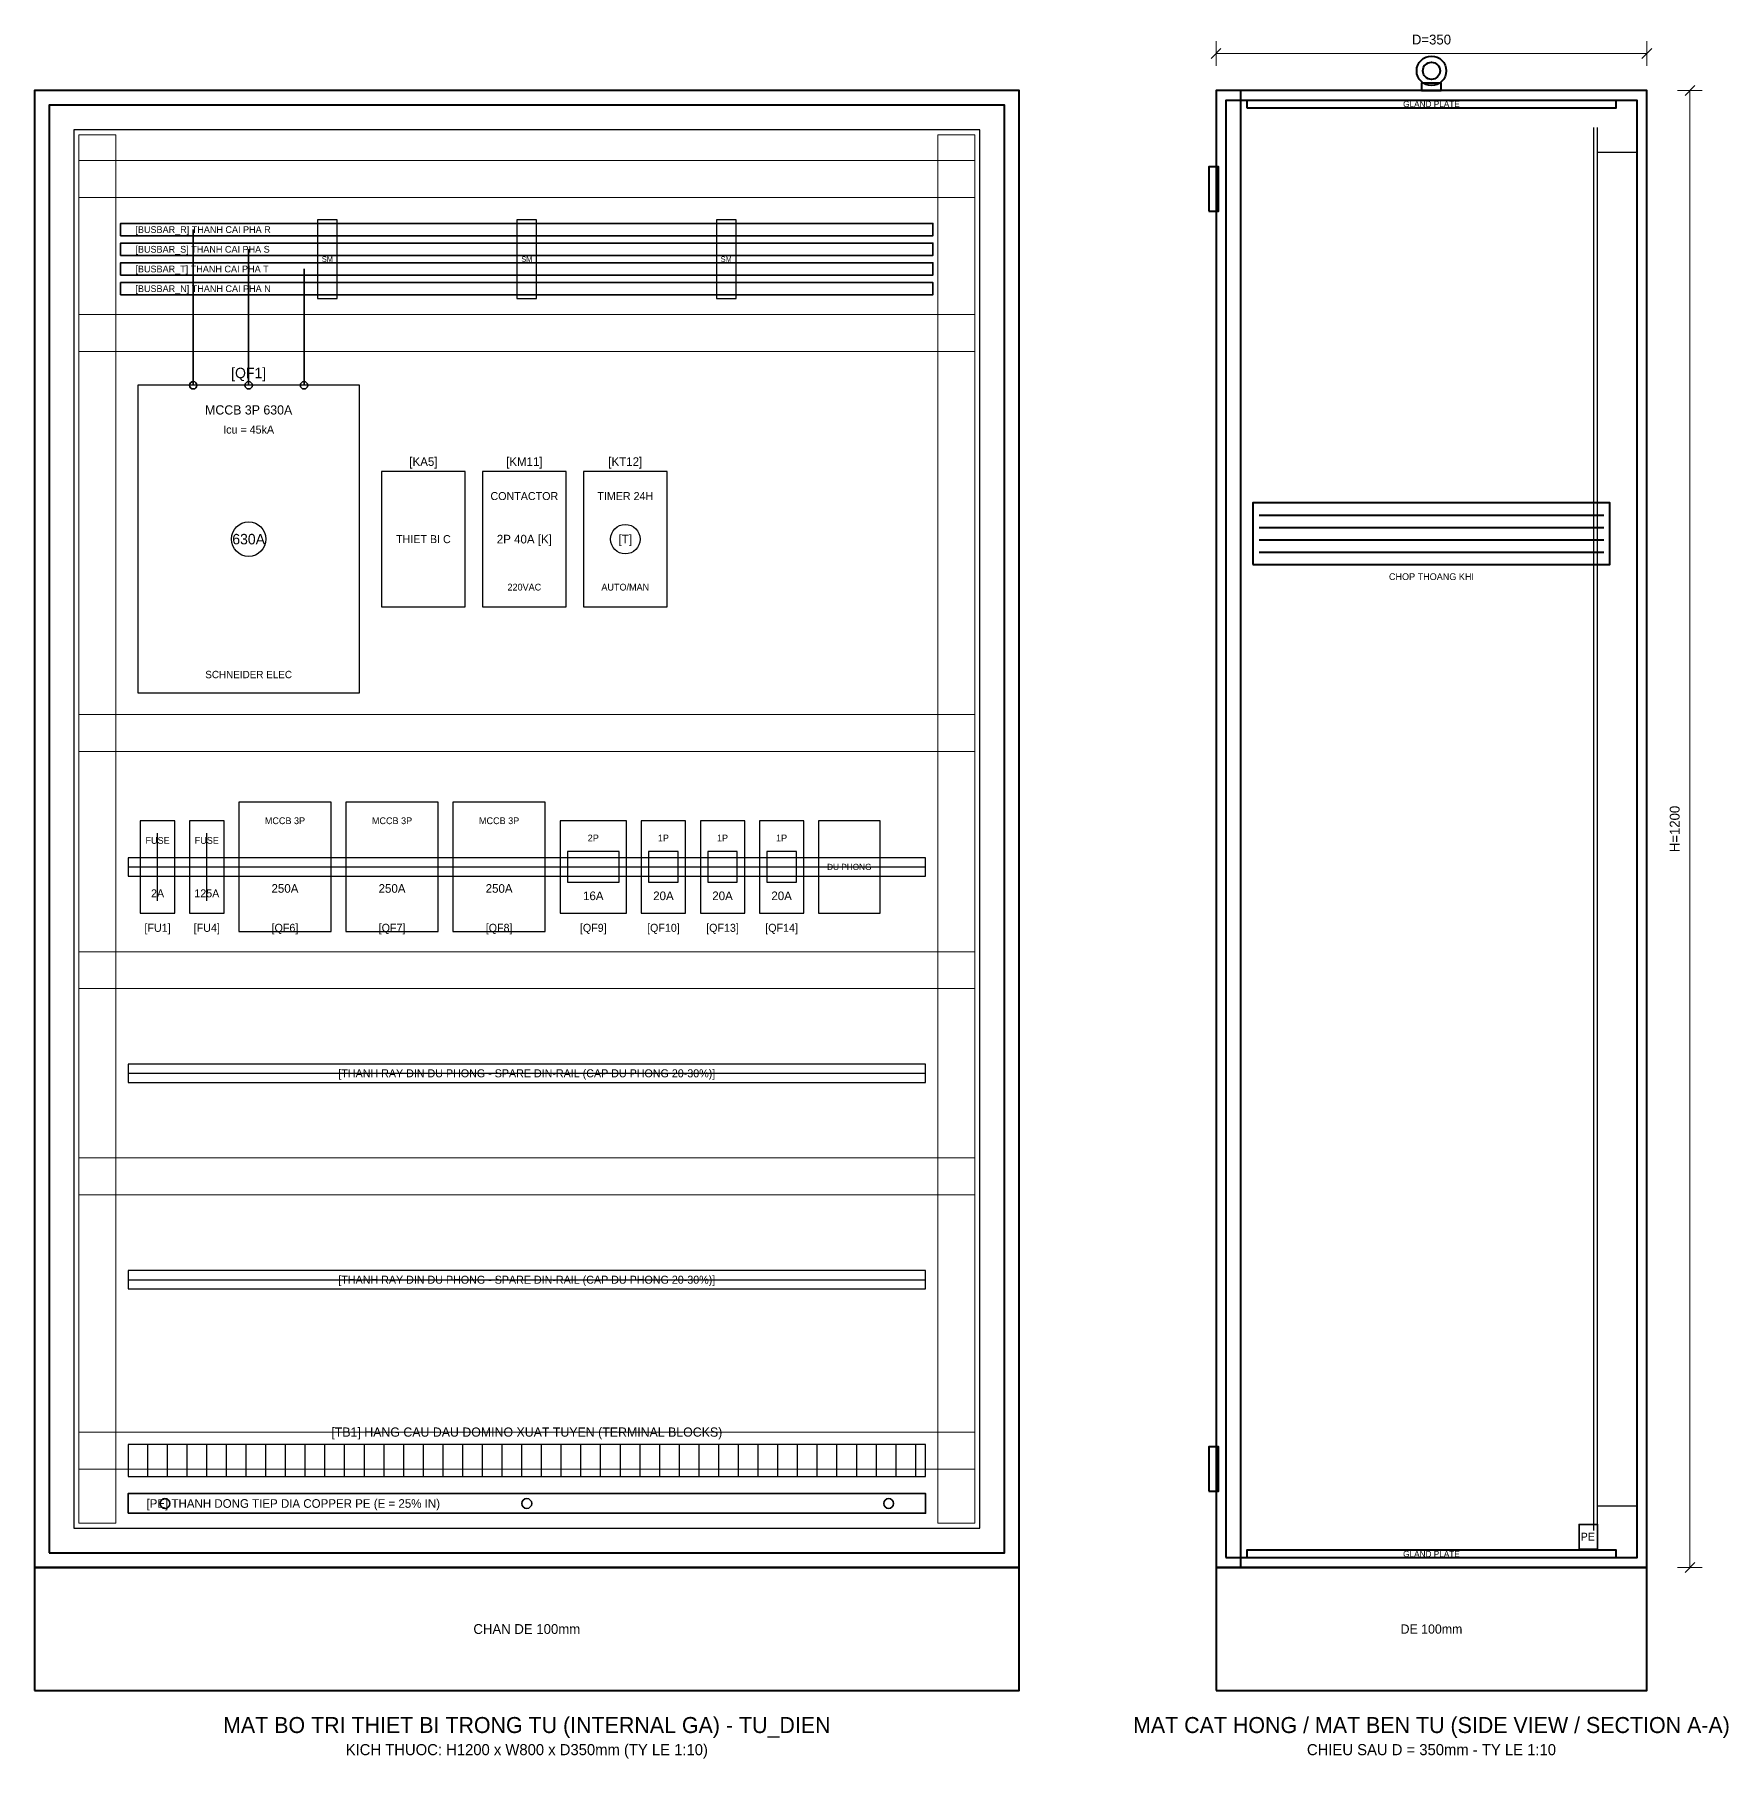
# Model space of a CAD drawing. Header units: metres. Extents: x 48 to 4640, y 45 to 1446.
# Drawn here: x 2020 to 3396, y 45 to 1446 of the extents above; entities that cross this region are included whole.
import ezdxf
from ezdxf.enums import TextEntityAlignment as Align

# ---------------------------------------------------------------- set-up
doc = ezdxf.new("R2010")
doc.units = ezdxf.units.M
for name, color, linetype, lineweight in [('0_COPPER', 3, 'Continuous', 35), ('0_DEVICES', 7, 'Continuous', 30), ('0_DIM', 1, 'Continuous', 15), ('0_DUCTS', 8, 'Continuous', 18), ('0_FRAME', 6, 'Continuous', 40), ('0_PLATE', 4, 'Continuous', 25), ('0_TEXT', 7, 'Continuous', 20), ('0_TEXT_TITLE', 3, 'Continuous', 30)]:
    doc.layers.add(name, color=color, linetype=linetype, lineweight=lineweight)

msp = doc.modelspace()

# ---------------------------------------------------------------- linework, layer by layer
at = {"layer": '0_COPPER', "color": 1}
msp.add_line((2149, 1160.5), (2149, 1287), dxfattribs=at)
at = {"layer": '0_COPPER', "color": 2}
msp.add_line((2194, 1160.5), (2194, 1271), dxfattribs=at)
at = {"layer": '0_COPPER', "color": 3}
msp.add_line((2239, 1160.5), (2239, 1255), dxfattribs=at)
at = {"layer": '0_COPPER', "color": 1}
msp.add_lwpolyline([(2090, 1282), (2750, 1282), (2750, 1292), (2090, 1292), (2090, 1282)], close=True, dxfattribs=at)
at = {"layer": '0_COPPER', "color": 2}
msp.add_lwpolyline([(2090, 1266), (2750, 1266), (2750, 1276), (2090, 1276), (2090, 1266)], close=True, dxfattribs=at)
at = {"layer": '0_COPPER', "color": 5}
msp.add_lwpolyline([(2090, 1250), (2750, 1250), (2750, 1260), (2090, 1260), (2090, 1250)], close=True, dxfattribs=at)
at = {"layer": '0_COPPER', "color": 4}
msp.add_lwpolyline([(2090, 1234), (2750, 1234), (2750, 1244), (2090, 1244), (2090, 1234)], close=True, dxfattribs=at)
at = {"layer": '0_COPPER', "color": 3}
for points in [[(2096, 244), (2744, 244), (2744, 260), (2096, 260), (2096, 244)], [(3275, 215), (3290, 215), (3290, 235), (3275, 235), (3275, 215)]]:
    msp.add_lwpolyline(points, close=True, dxfattribs=at)
at = {"layer": '0_COPPER', "color": 1}
msp.add_circle((2149, 1160.5), 3, dxfattribs=at)
at = {"layer": '0_COPPER', "color": 2}
msp.add_circle((2194, 1160.5), 3, dxfattribs=at)
at = {"layer": '0_COPPER', "color": 3}
for centre, radius in [((2239, 1160.5), 3), ((2126, 252), 4), ((2420, 252), 4), ((2714, 252), 4)]:
    msp.add_circle(centre, radius, dxfattribs=at)
at = {"layer": '0_DEVICES'}
for p, q in [((2120, 741.7), (2120, 796.7)), ((2160, 741.7), (2160, 796.7)), ((2112, 274), (2112, 300)), ((2128, 274), (2128, 300)), ((2144, 274), (2144, 300)), ((2160, 274), (2160, 300)), ((2176, 274), (2176, 300)), ((2192, 274), (2192, 300)), ((2208, 274), (2208, 300)), ((2224, 274), (2224, 300)), ((2240, 274), (2240, 300)), ((2256, 274), (2256, 300)), ((2272, 274), (2272, 300)), ((2288, 274), (2288, 300)), ((2304, 274), (2304, 300)), ((2320, 274), (2320, 300)), ((2336, 274), (2336, 300)), ((2352, 274), (2352, 300)), ((2368, 274), (2368, 300)), ((2384, 274), (2384, 300)), ((2400, 274), (2400, 300)), ((2416, 274), (2416, 300)), ((2432, 274), (2432, 300)), ((2448, 274), (2448, 300)), ((2464, 274), (2464, 300)), ((2480, 274), (2480, 300)), ((2496, 274), (2496, 300)), ((2512, 274), (2512, 300)), ((2528, 274), (2528, 300)), ((2544, 274), (2544, 300)), ((2560, 274), (2560, 300)), ((2576, 274), (2576, 300)), ((2592, 274), (2592, 300)), ((2608, 274), (2608, 300)), ((2624, 274), (2624, 300)), ((2640, 274), (2640, 300)), ((2656, 274), (2656, 300)), ((2672, 274), (2672, 300)), ((2688, 274), (2688, 300)), ((2704, 274), (2704, 300)), ((2720, 274), (2720, 300)), ((2736, 274), (2736, 300))]:
    msp.add_line(p, q, dxfattribs=at)
for points in [[(2104, 910.5), (2284, 910.5), (2284, 1160.5), (2104, 1160.5), (2104, 910.5)], [(2302, 980.5), (2370, 980.5), (2370, 1090.5), (2302, 1090.5), (2302, 980.5)], [(2384, 980.5), (2452, 980.5), (2452, 1090.5), (2384, 1090.5), (2384, 980.5)], [(2466, 980.5), (2534, 980.5), (2534, 1090.5), (2466, 1090.5), (2466, 980.5)], [(2186, 716.7), (2261, 716.7), (2261, 821.7), (2186, 821.7), (2186, 716.7)], [(2273, 716.7), (2348, 716.7), (2348, 821.7), (2273, 821.7), (2273, 716.7)], [(2360, 716.7), (2435, 716.7), (2435, 821.7), (2360, 821.7), (2360, 716.7)], [(2106, 731.7), (2134, 731.7), (2134, 806.7), (2106, 806.7), (2106, 731.7)], [(2146, 731.7), (2174, 731.7), (2174, 806.7), (2146, 806.7), (2146, 731.7)], [(2447, 731.7), (2501, 731.7), (2501, 806.7), (2447, 806.7), (2447, 731.7)], [(2513, 731.7), (2549, 731.7), (2549, 806.7), (2513, 806.7), (2513, 731.7)], [(2561, 731.7), (2597, 731.7), (2597, 806.7), (2561, 806.7), (2561, 731.7)], [(2609, 731.7), (2645, 731.7), (2645, 806.7), (2609, 806.7), (2609, 731.7)], [(2453, 756.7), (2495, 756.7), (2495, 781.7), (2453, 781.7), (2453, 756.7)], [(2519, 756.7), (2543, 756.7), (2543, 781.7), (2519, 781.7), (2519, 756.7)], [(2567, 756.7), (2591, 756.7), (2591, 781.7), (2567, 781.7), (2567, 756.7)], [(2615, 756.7), (2639, 756.7), (2639, 781.7), (2615, 781.7), (2615, 756.7)], [(2096, 274), (2744, 274), (2744, 300), (2096, 300), (2096, 274)]]:
    msp.add_lwpolyline(points, close=True, dxfattribs=at)
for centre, radius in [((2194, 1035.5), 14), ((2500, 1035.5), 12)]:
    msp.add_circle(centre, radius, dxfattribs=at)
at = {"layer": '0_DIM', "color": 1}
for p, q in [((2976, 1426), (2984, 1434)), ((2980, 1420), (2980, 1440)), ((2980, 1430), (3330, 1430)), ((3326, 1426), (3334, 1434)), ((3330, 1420), (3330, 1440)), ((3361, 1396), (3369, 1404)), ((3355, 1400), (3375, 1400)), ((3365, 200), (3365, 1400)), ((3355, 200), (3375, 200)), ((3361, 196), (3369, 204))]:
    msp.add_line(p, q, dxfattribs=at)
at = {"layer": '0_DUCTS'}
for points in [[(2056, 236), (2086, 236), (2086, 1364), (2056, 1364), (2056, 236)], [(2754, 236), (2784, 236), (2784, 1364), (2754, 1364), (2754, 236)], [(2056, 1313), (2784, 1313), (2784, 1343), (2056, 1343), (2056, 1313)], [(2056, 1188), (2784, 1188), (2784, 1218), (2056, 1218), (2056, 1188)], [(2056, 863), (2784, 863), (2784, 893), (2056, 893), (2056, 863)], [(2056, 670.3), (2784, 670.3), (2784, 700.3), (2056, 700.3), (2056, 670.3)], [(2056, 502.7), (2784, 502.7), (2784, 532.7), (2056, 532.7), (2056, 502.7)], [(2056, 280), (2784, 280), (2784, 310), (2056, 310), (2056, 280)]]:
    msp.add_lwpolyline(points, close=True, dxfattribs=at)
at = {"layer": '0_FRAME'}
for p, q in [((3015, 1055), (3295, 1055)), ((3015, 1045), (3295, 1045)), ((3015, 1035), (3295, 1035)), ((3015, 1025), (3295, 1025))]:
    msp.add_line(p, q, dxfattribs=at)
for points in [[(3147, 1400), (3163, 1400), (3163, 1406), (3147, 1406), (3147, 1400)], [(2020, 200), (2820, 200), (2820, 1400), (2020, 1400), (2020, 200)], [(2032, 212), (2808, 212), (2808, 1388), (2032, 1388), (2032, 212)], [(2980, 200), (3330, 200), (3330, 1400), (2980, 1400), (2980, 200)], [(2980, 200), (3000, 200), (3000, 1400), (2980, 1400), (2980, 200)], [(2988, 208), (3322, 208), (3322, 1392), (2988, 1392), (2988, 208)], [(3005, 1386), (3305, 1386), (3305, 1392), (3005, 1392), (3005, 1386)], [(2974, 1302), (2982, 1302), (2982, 1338), (2974, 1338), (2974, 1302)], [(3010, 1015), (3300, 1015), (3300, 1065), (3010, 1065), (3010, 1015)], [(2974, 262), (2982, 262), (2982, 298), (2974, 298), (2974, 262)], [(3005, 208), (3305, 208), (3305, 214), (3005, 214), (3005, 208)], [(2020, 100), (2820, 100), (2820, 200), (2020, 200), (2020, 100)], [(2980, 100), (3330, 100), (3330, 200), (2980, 200), (2980, 100)]]:
    msp.add_lwpolyline(points, close=True, dxfattribs=at)
for radius in [12, 7]:
    msp.add_circle((3155, 1416), radius, dxfattribs=at)
at = {"layer": '0_PLATE', "color": 4}
for p, q in [((3287, 230), (3287, 1370)), ((3290, 230), (3290, 1370)), ((3290, 1350), (3322, 1350)), ((3290, 250), (3322, 250))]:
    msp.add_line(p, q, dxfattribs=at)
at = {"layer": '0_PLATE'}
for p, q in [((2096, 769.2), (2744, 769.2)), ((2096, 601.5), (2744, 601.5)), ((2096, 433.8), (2744, 433.8))]:
    msp.add_line(p, q, dxfattribs=at)
for points in [[(2052, 232), (2788, 232), (2788, 1368), (2052, 1368), (2052, 232)], [(2096, 761.7), (2744, 761.7), (2744, 776.7), (2096, 776.7), (2096, 761.7)], [(2096, 594), (2744, 594), (2744, 609), (2096, 609), (2096, 594)], [(2096, 426.3), (2744, 426.3), (2744, 441.3), (2096, 441.3), (2096, 426.3)]]:
    msp.add_lwpolyline(points, close=True, dxfattribs=at)
at = {"layer": '0_PLATE', "color": 8}
for points in [[(2250, 1231), (2266, 1231), (2266, 1295), (2250, 1295), (2250, 1231)], [(2412, 1231), (2428, 1231), (2428, 1295), (2412, 1295), (2412, 1231)], [(2574, 1231), (2590, 1231), (2590, 1295), (2574, 1295), (2574, 1231)], [(2657, 731.7), (2707, 731.7), (2707, 806.7), (2657, 806.7), (2657, 731.7)]]:
    msp.add_lwpolyline(points, close=True, dxfattribs=at)

# ---------------------------------------------------------------- texts
at = {"layer": '0_COPPER', "color": 3}
msp.add_text('[PE] THANH DONG TIEP DIA COPPER PE (E = 25% IN)', height=7, dxfattribs=at).set_placement((2111, 252), align=Align.MIDDLE_LEFT)
msp.add_text('PE', height=6.5, dxfattribs=at).set_placement((3282, 225), align=Align.MIDDLE_CENTER)
at = {"layer": '0_TEXT', "color": 1}
msp.add_text('D=350', height=8, dxfattribs=at).set_placement((3155, 1435), align=Align.BOTTOM_CENTER)
at = {"layer": '0_TEXT'}
for s, height, p in [('GLAND PLATE', 5, (3155, 1389)), ('MCCB 3P 630A', 7.5, (2194, 1140.5)), ('Icu = 45kA', 6.5, (2194, 1124.5)), ('CONTACTOR', 6.5, (2418, 1070.5)), ('TIMER 24H', 6.5, (2500, 1070.5)), ('THIET BI C', 6.5, (2336, 1035.5)), ('220VAC', 5.5, (2418, 996.5)), ('AUTO/MAN', 5.5, (2500, 996.5)), ('CHOP THOANG KHI', 5.5, (3155, 1005)), ('SCHNEIDER ELEC', 6, (2194, 925.5)), ('MCCB 3P', 5.5, (2223.5, 806.7)), ('MCCB 3P', 5.5, (2310.5, 806.7)), ('MCCB 3P', 5.5, (2397.5, 806.7)), ('FUSE', 5.5, (2120, 790.7)), ('FUSE', 5.5, (2160, 790.7)), ('2P', 5.5, (2474, 792.7)), ('1P', 5.5, (2531, 792.7)), ('1P', 5.5, (2579, 792.7)), ('1P', 5.5, (2627, 792.7)), ('[TB1] HANG CAU DAU DOMINO XUAT TUYEN (TERMINAL BLOCKS)', 7.5, (2420, 310)), ('GLAND PLATE', 5, (3155, 211)), ('CHAN DE 100mm', 8, (2420, 150)), ('DE 100mm', 7.5, (3155, 150)), ('KICH THUOC: H1200 x W800 x D350mm (TY LE 1:10)', 9, (2420, 52)), ('CHIEU SAU D = 350mm - TY LE 1:10', 9, (3155, 52))]:
    msp.add_text(s, height=height, dxfattribs=at).set_placement(p, align=Align.MIDDLE_CENTER)
at = {"layer": '0_TEXT', "color": 1}
msp.add_text('[BUSBAR_R] THANH CAI PHA R', height=5.5, dxfattribs=at).set_placement((2102, 1287), align=Align.MIDDLE_LEFT)
at = {"layer": '0_TEXT', "color": 2}
msp.add_text('[BUSBAR_S] THANH CAI PHA S', height=5.5, dxfattribs=at).set_placement((2102, 1271), align=Align.MIDDLE_LEFT)
at = {"layer": '0_TEXT', "color": 8}
for s, height, p in [('SM', 4.5, (2258, 1263)), ('SM', 4.5, (2420, 1263)), ('SM', 4.5, (2582, 1263)), ('DU PHONG', 5, (2682, 769.2)), ('[THANH RAY DIN DU PHONG - SPARE DIN-RAIL (CAP DU PHONG 20-30%)]', 6.5, (2420, 601.5)), ('[THANH RAY DIN DU PHONG - SPARE DIN-RAIL (CAP DU PHONG 20-30%)]', 6.5, (2420, 433.8))]:
    msp.add_text(s, height=height, dxfattribs=at).set_placement(p, align=Align.MIDDLE_CENTER)
at = {"layer": '0_TEXT', "color": 5}
msp.add_text('[BUSBAR_T] THANH CAI PHA T', height=5.5, dxfattribs=at).set_placement((2102, 1255), align=Align.MIDDLE_LEFT)
at = {"layer": '0_TEXT', "color": 4}
msp.add_text('[BUSBAR_N] THANH CAI PHA N', height=5.5, dxfattribs=at).set_placement((2102, 1239), align=Align.MIDDLE_LEFT)
at = {"layer": '0_TEXT', "color": 1}
msp.add_text('H=1200', height=8, rotation=90, dxfattribs=at).set_placement((3359, 800), align=Align.BOTTOM_CENTER)
at = {"layer": '0_TEXT_TITLE', "color": 3}
for s, height, p in [('[QF1]', 8.5, (2194, 1170.5)), ('[KA5]', 7, (2336, 1098.5)), ('[KM11]', 7, (2418, 1098.5)), ('[KT12]', 7, (2500, 1098.5)), ('[FU1]', 6.5, (2120, 719.7)), ('[FU4]', 6.5, (2160, 719.7)), ('[QF6]', 6.5, (2223.5, 719.7)), ('[QF7]', 6.5, (2310.5, 719.7)), ('[QF8]', 6.5, (2397.5, 719.7)), ('[QF9]', 6.5, (2474, 719.7)), ('[QF10]', 6.5, (2531, 719.7)), ('[QF13]', 6.5, (2579, 719.7)), ('[QF14]', 6.5, (2627, 719.7))]:
    msp.add_text(s, height=height, dxfattribs=at).set_placement(p, align=Align.MIDDLE_CENTER)
at = {"layer": '0_TEXT_TITLE'}
for s, height, p in [('630A', 8.5, (2194, 1035.5)), ('2P 40A [K]', 7, (2418, 1035.5)), ('[T]', 7, (2500, 1035.5)), ('2A', 6.5, (2120, 747.7)), ('125A', 6.5, (2160, 747.7)), ('250A', 7, (2223.5, 751.7)), ('250A', 7, (2310.5, 751.7)), ('250A', 7, (2397.5, 751.7)), ('16A', 7, (2474, 745.7)), ('20A', 7, (2531, 745.7)), ('20A', 7, (2579, 745.7)), ('20A', 7, (2627, 745.7)), ('MAT BO TRI THIET BI TRONG TU (INTERNAL GA) - TU_DIEN', 13, (2420, 72)), ('MAT CAT HONG / MAT BEN TU (SIDE VIEW / SECTION A-A)', 13, (3155, 72))]:
    msp.add_text(s, height=height, dxfattribs=at).set_placement(p, align=Align.MIDDLE_CENTER)

doc.saveas('drawing.dxf')
